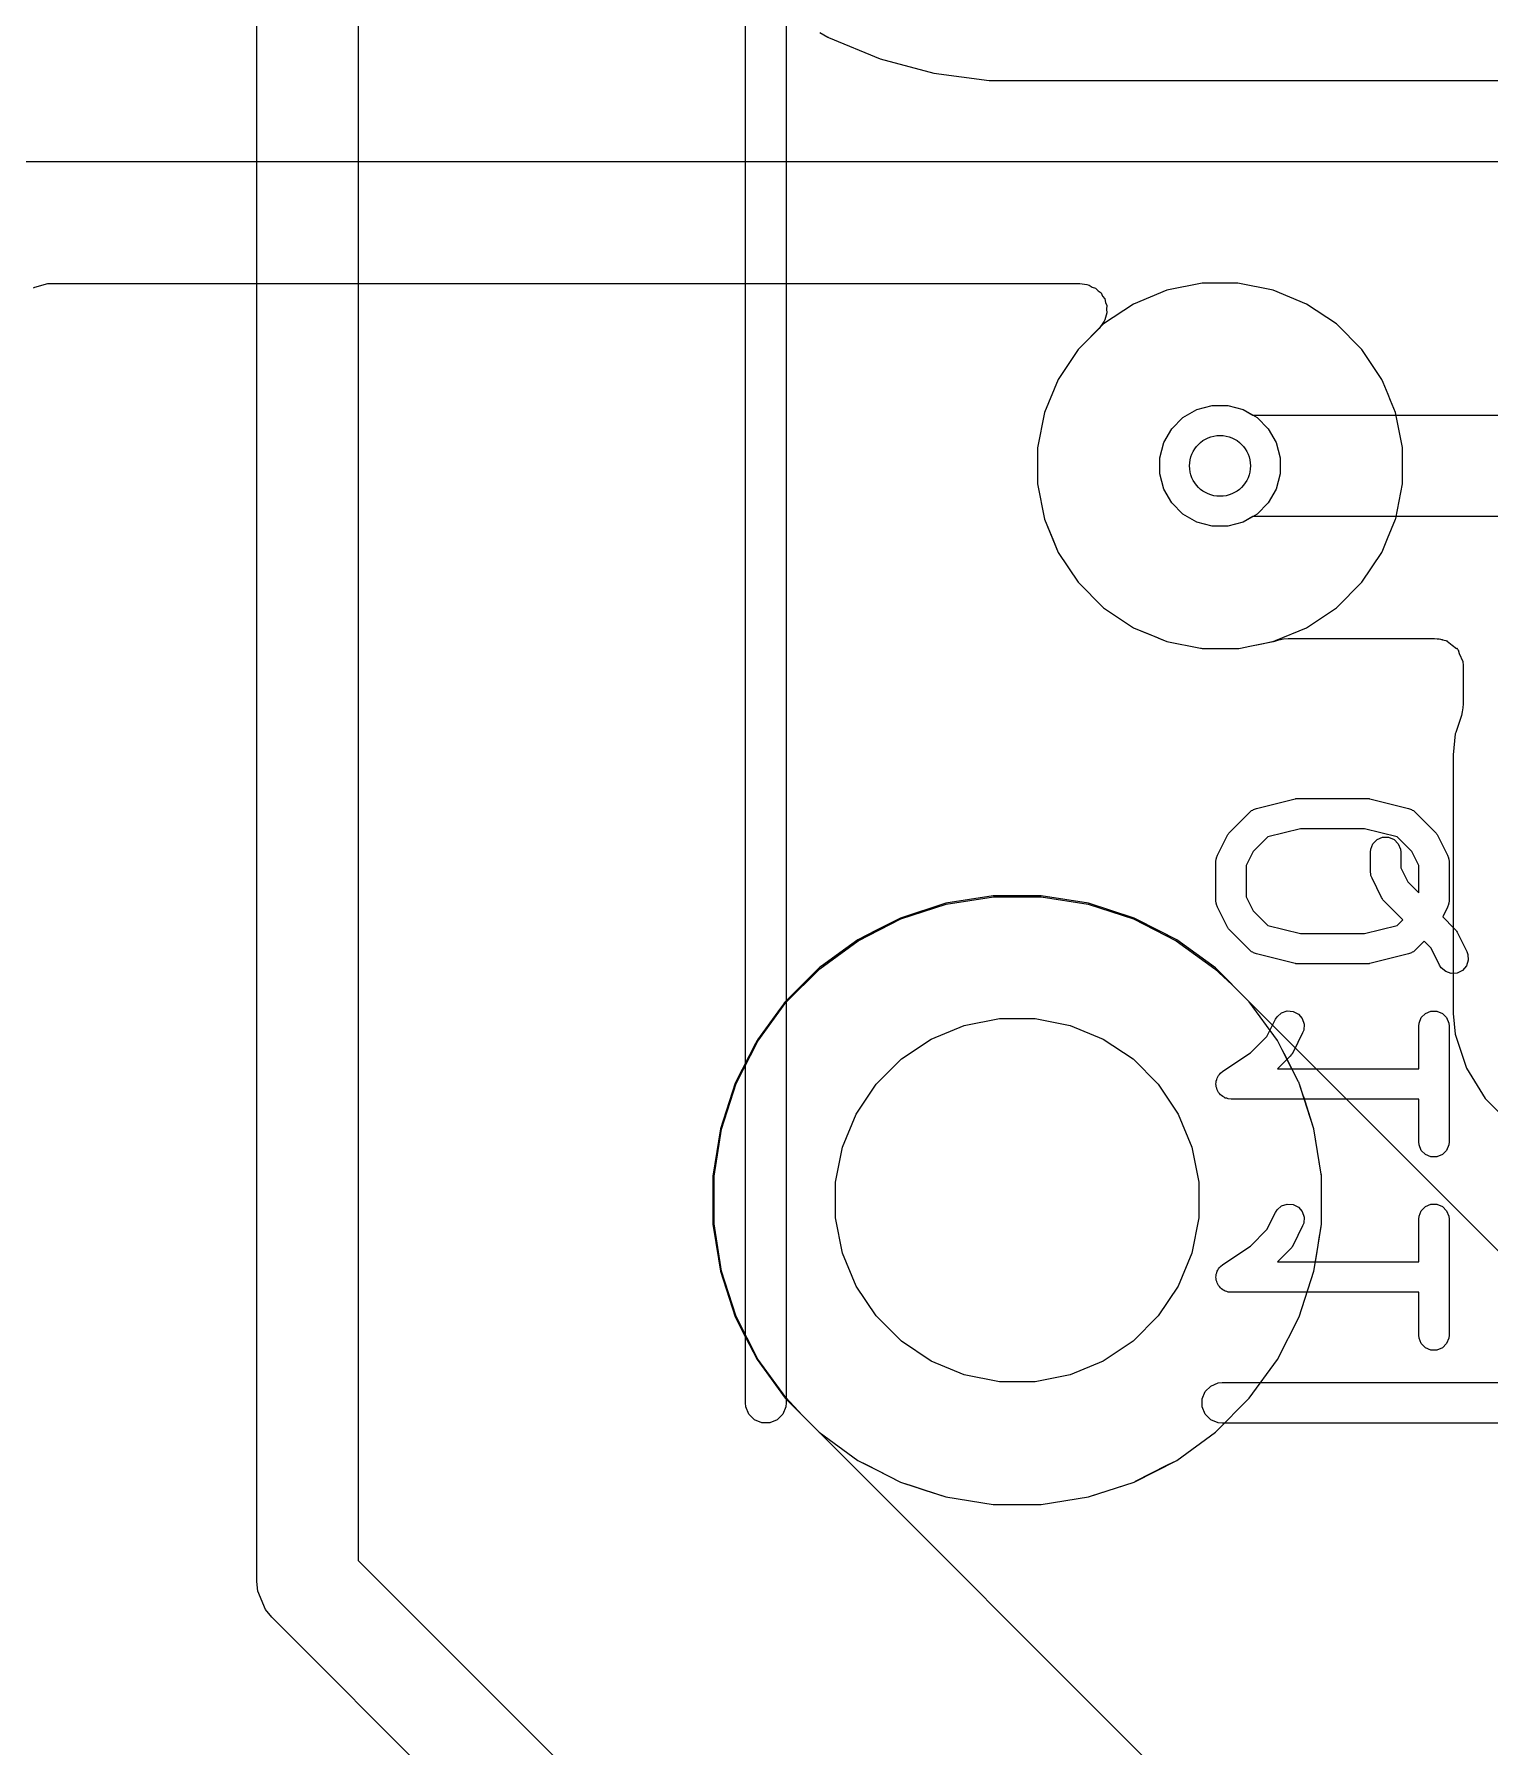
# Model space of a CAD drawing. Header units: inches. Extents: x 1.3 to 5.24, y -7.03 to -1.12.
# Drawn here: x 3.7265 to 4.0091, y -6.1148 to -5.7824 of the extents above; entities that cross this region are included whole.
import ezdxf

# ---------------------------------------------------------------- set-up
doc = ezdxf.new("R2010")
doc.units = ezdxf.units.IN
doc.header["$MEASUREMENT"] = 0
for name, color, linetype, true_color in [('B.Cu', 153, 'CONTINUOUS', 0x4d7fc4), ('B.Mask', 4, 'CONTINUOUS', 0x02ffee), ('B.Silkscreen', 31, 'CONTINUOUS', 0xe8b2a7), ('F.Cu', 13, 'CONTINUOUS', 0xc83434), ('F.Mask', 201, 'CONTINUOUS', 0xd864ff), ('F.Silkscreen', 41, 'CONTINUOUS', 0xf2eda1), ('In1.Cu', 91, 'CONTINUOUS', 0x7fc87f), ('In2.Cu', 33, 'CONTINUOUS', 0xce7d2c)]:
    doc.layers.add(name, color=color, linetype=linetype, true_color=true_color)

msp = doc.modelspace()

# ---------------------------------------------------------------- linework, layer by layer
at = {"layer": 'B.Cu', "linetype": 'CONTINUOUS'}
for p, q in [((4.08633, -5.80709), (3.70894, -5.80709)), ((3.72655, -5.83147), (3.72913, -5.83073)), ((3.72913, -5.83073), (3.92948, -5.83073)), ((3.92948, -5.83073), (3.93086, -5.83093)), ((3.72633, -5.8316), (3.72655, -5.83147)), ((3.93086, -5.83093), (3.93128, -5.83105)), ((3.93128, -5.83105), (3.93187, -5.83143)), ((3.93187, -5.83143), (3.93255, -5.83163)), ((3.93255, -5.83163), (3.93301, -5.83216)), ((3.93301, -5.83216), (3.9336, -5.83254)), ((3.9336, -5.83254), (3.93389, -5.83318)), ((3.93389, -5.83318), (3.93435, -5.83371)), ((3.93435, -5.83371), (3.93445, -5.8344)), ((3.93474, -5.83643), (3.93435, -5.83776)), ((3.93445, -5.8344), (3.93474, -5.83504)), ((3.93474, -5.83504), (3.93464, -5.83574)), ((3.93464, -5.83574), (3.93474, -5.83643)), ((3.93323, -5.83946), (3.92915, -5.84354)), ((3.93422, -5.83804), (3.93323, -5.83946)), ((3.93435, -5.83776), (3.93422, -5.83804)), ((3.93435, -5.83776), (3.93435, -5.83776)), ((3.93435, -5.83776), (3.93435, -5.83776)), ((3.92915, -5.84354), (3.92528, -5.84935)), ((3.92527, -5.84935), (3.9226, -5.8558)), ((3.92527, -5.84935), (3.92527, -5.84935)), ((3.92528, -5.84935), (3.92527, -5.84935)), ((3.9226, -5.8558), (3.92124, -5.86265)), ((3.9226, -5.8558), (3.9226, -5.8558)), ((3.9226, -5.8558), (3.9226, -5.8558)), ((3.94732, -5.85895), (3.9495, -5.85677)), ((3.9495, -5.85677), (3.95217, -5.85523)), ((3.95217, -5.85523), (3.95515, -5.85443)), ((3.95515, -5.85443), (3.95823, -5.85443)), ((3.95823, -5.85443), (3.96121, -5.85523)), ((3.96121, -5.85523), (3.96307, -5.8563)), ((3.96307, -5.8563), (4.01978, -5.8563)), ((3.94578, -5.86162), (3.94732, -5.85895)), ((3.92124, -5.86265), (3.92124, -5.86963)), ((3.94498, -5.8646), (3.94578, -5.86162)), ((3.94498, -5.86768), (3.94498, -5.8646)), ((3.92124, -5.86963), (3.9226, -5.87648)), ((3.94578, -5.87066), (3.94498, -5.86768)), ((3.94732, -5.87333), (3.94578, -5.87066)), ((3.9495, -5.87551), (3.94732, -5.87333)), ((3.9226, -5.87648), (3.9226, -5.87648)), ((3.9226, -5.87648), (3.9226, -5.87648)), ((3.9226, -5.87648), (3.92527, -5.88293)), ((3.95217, -5.87705), (3.9495, -5.87551)), ((3.95515, -5.87785), (3.95217, -5.87705)), ((3.96121, -5.87705), (3.95823, -5.87785)), ((3.96307, -5.87598), (3.96121, -5.87705)), ((4.01978, -5.87598), (3.96307, -5.87598)), ((3.95823, -5.87785), (3.95515, -5.87785)), ((3.92527, -5.88293), (3.92527, -5.88293)), ((3.92527, -5.88293), (3.92528, -5.88294)), ((3.92528, -5.88294), (3.92915, -5.88874)), ((3.92915, -5.88874), (3.92915, -5.88874)), ((3.92915, -5.88874), (3.92916, -5.88874)), ((3.92916, -5.88874), (3.93409, -5.89368)), ((3.93409, -5.89368), (3.93409, -5.89368)), ((3.93409, -5.89368), (3.93409, -5.89368)), ((3.93409, -5.89368), (3.9399, -5.89756)), ((3.9399, -5.89756), (3.9399, -5.89756)), ((3.9399, -5.89756), (3.94328, -5.89896)), ((3.94328, -5.89896), (3.94635, -5.90023)), ((3.94635, -5.90023), (3.94635, -5.90023)), ((3.94635, -5.90023), (3.94635, -5.90023)), ((3.94635, -5.90023), (3.9529, -5.90153)), ((3.96483, -5.90067), (3.9669, -5.90026)), ((3.9669, -5.90026), (3.96707, -5.90023)), ((3.96707, -5.90023), (3.9672, -5.9002)), ((3.9672, -5.9002), (3.96731, -5.90018)), ((3.96731, -5.90018), (3.96811, -5.8999)), ((3.96811, -5.8999), (3.969, -5.89972)), ((3.969, -5.89972), (3.96995, -5.89963)), ((3.96995, -5.89963), (3.99833, -5.89963)), ((3.99833, -5.89963), (3.99885, -5.8997)), ((3.99885, -5.8997), (3.99885, -5.89969)), ((3.99885, -5.89969), (3.99905, -5.8997)), ((3.99905, -5.8997), (3.99916, -5.89973)), ((3.99916, -5.89973), (3.99922, -5.89972)), ((3.99922, -5.89972), (3.99949, -5.89979)), ((3.99949, -5.89979), (3.99971, -5.89982)), ((3.99971, -5.89982), (3.99988, -5.89987)), ((3.99988, -5.89987), (3.99987, -5.8999)), ((3.99987, -5.8999), (3.99989, -5.8999)), ((3.99989, -5.8999), (4.00051, -5.90005)), ((4.00051, -5.90005), (4.00051, -5.90005)), ((4.00051, -5.90005), (4.00053, -5.90005)), ((4.00053, -5.90005), (4.00057, -5.90006)), ((4.00057, -5.90006), (4.00065, -5.90009)), ((4.00065, -5.90009), (4.00068, -5.90011)), ((4.00068, -5.90011), (4.00069, -5.90011)), ((4.00069, -5.90011), (4.00079, -5.90015)), ((4.00079, -5.90015), (4.0008, -5.90017)), ((4.0008, -5.90017), (4.00084, -5.90018)), ((4.00084, -5.90018), (4.00083, -5.90019)), ((4.00083, -5.90019), (4.00179, -5.90096)), ((3.9529, -5.90153), (3.95301, -5.90156)), ((3.95301, -5.90156), (3.9532, -5.90159)), ((3.9532, -5.90159), (3.96018, -5.90159)), ((3.96018, -5.90159), (3.96035, -5.90159)), ((3.96035, -5.90159), (3.96066, -5.9015)), ((3.96066, -5.9015), (3.96247, -5.90114)), ((3.96247, -5.90114), (3.96483, -5.90067)), ((3.96247, -5.90114), (3.96247, -5.90114)), ((4.00179, -5.90096), (4.00264, -5.9016)), ((4.00264, -5.9016), (4.00268, -5.90156)), ((4.00268, -5.90156), (4.00272, -5.9016)), ((4.00272, -5.9016), (4.00275, -5.90168)), ((4.00275, -5.90168), (4.00283, -5.90174)), ((4.00283, -5.90174), (4.0029, -5.90183)), ((4.0029, -5.90183), (4.00289, -5.90184)), ((4.00289, -5.90184), (4.00293, -5.90188)), ((4.00293, -5.90188), (4.00316, -5.90258)), ((4.00316, -5.90258), (4.00386, -5.9041)), ((4.00386, -5.9041), (4.00387, -5.90416)), ((4.00387, -5.90416), (4.00392, -5.90486)), ((4.00392, -5.90486), (4.00392, -5.91233)), ((4.00373, -5.91387), (4.00355, -5.91462)), ((4.00385, -5.9131), (4.00373, -5.91387)), ((4.00392, -5.91233), (4.00385, -5.9131)), ((4.00355, -5.91462), (4.00246, -5.91791)), ((4.00237, -5.91813), (4.00195, -5.92224)), ((4.00246, -5.91791), (4.00237, -5.91813)), ((4.00195, -5.92224), (4.00195, -5.92224)), ((4.00195, -5.92224), (4.00195, -5.97244)), ((3.91267, -5.94959), (3.90349, -5.95104)), ((3.92197, -5.94959), (3.91267, -5.94959)), ((3.91267, -5.94959), (3.91267, -5.94959)), ((3.91267, -5.94959), (3.91267, -5.94959)), ((3.93116, -5.95104), (3.92197, -5.94959)), ((3.92197, -5.94959), (3.92197, -5.94959)), ((3.92197, -5.94959), (3.92197, -5.94959)), ((3.90349, -5.95104), (3.89465, -5.95391)), ((3.90349, -5.95104), (3.90349, -5.95104)), ((3.90349, -5.95104), (3.90349, -5.95104)), ((3.94, -5.95391), (3.93116, -5.95104)), ((3.93116, -5.95104), (3.93116, -5.95104)), ((3.88988, -5.95634), (3.88636, -5.95814)), ((3.89465, -5.95391), (3.88988, -5.95634)), ((3.94503, -5.95648), (3.94, -5.95391)), ((3.94828, -5.95814), (3.94503, -5.95648)), ((3.88636, -5.95814), (3.88207, -5.96125)), ((3.95581, -5.9636), (3.94828, -5.95814)), ((3.87901, -5.96342), (3.87209, -5.97035)), ((3.87931, -5.96326), (3.87901, -5.96342)), ((3.88207, -5.96125), (3.87931, -5.96326)), ((3.88207, -5.96125), (3.88207, -5.96125)), ((3.96238, -5.97018), (3.95581, -5.9636)), ((3.87209, -5.97035), (3.87192, -5.97064)), ((3.96785, -5.9777), (3.96238, -5.97018)), ((3.87138, -5.97139), (3.86689, -5.97758)), ((3.87192, -5.97064), (3.87138, -5.97139)), ((3.87138, -5.97139), (3.87138, -5.97139)), ((3.90704, -5.97475), (3.91385, -5.9734)), ((3.91385, -5.9734), (3.9208, -5.9734)), ((3.9208, -5.9734), (3.92761, -5.97475)), ((4.00195, -5.97244), (4.00195, -5.97244)), ((4.00195, -5.97244), (4.00236, -5.97649)), ((3.90062, -5.97741), (3.90704, -5.97475)), ((3.92761, -5.97475), (3.93403, -5.97741)), ((4.00236, -5.97649), (4.00236, -5.97649)), ((4.00236, -5.97649), (4.00378, -5.98076)), ((3.86652, -5.97824), (3.86258, -5.98598)), ((3.8668, -5.9777), (3.86652, -5.97824)), ((3.86689, -5.97758), (3.8668, -5.9777)), ((3.8668, -5.9777), (3.8668, -5.9777)), ((3.8668, -5.9777), (3.8668, -5.9777)), ((3.89484, -5.98127), (3.90062, -5.97741)), ((3.93403, -5.97741), (3.9398, -5.98127)), ((3.96877, -5.9795), (3.96785, -5.9777)), ((3.96951, -5.98095), (3.96877, -5.9795)), ((3.88993, -5.98618), (3.89484, -5.98127)), ((3.9398, -5.98127), (3.94471, -5.98618)), ((3.97194, -5.98573), (3.96951, -5.98095)), ((4.00378, -5.98076), (4.00378, -5.98076)), ((4.00378, -5.98076), (4.00453, -5.98304)), ((4.00453, -5.98304), (4.00453, -5.98304)), ((4.00453, -5.98304), (4.00453, -5.98304)), ((4.00453, -5.98304), (4.00816, -5.98892)), ((3.86258, -5.98598), (3.8597, -5.99483)), ((3.88607, -5.99196), (3.88993, -5.98618)), ((3.94471, -5.98618), (3.94857, -5.99196)), ((3.97198, -5.98579), (3.97194, -5.98573)), ((3.97205, -5.98594), (3.97198, -5.98579)), ((3.97209, -5.98602), (3.97205, -5.98594)), ((3.97213, -5.98617), (3.97209, -5.98602)), ((3.97241, -5.98703), (3.97213, -5.98617)), ((3.97494, -5.99483), (3.97241, -5.98703)), ((3.97241, -5.98703), (3.97241, -5.98703)), ((3.97241, -5.98703), (3.97241, -5.98703)), ((4.00816, -5.98892), (4.01305, -5.99381)), ((3.88342, -5.99838), (3.88607, -5.99196)), ((3.94857, -5.99196), (3.95123, -5.99838)), ((3.8597, -5.99483), (3.85825, -6.00401)), ((3.8597, -5.99483), (3.8597, -5.99483)), ((3.8597, -5.99483), (3.8597, -5.99483)), ((3.9764, -6.00401), (3.97494, -5.99483)), ((3.88206, -6.00519), (3.88342, -5.99838)), ((3.95123, -5.99838), (3.95259, -6.00519)), ((3.85825, -6.00401), (3.85825, -6.01331)), ((3.88206, -6.01213), (3.88206, -6.00519)), ((3.95259, -6.00519), (3.95259, -6.01213)), ((3.9764, -6.01331), (3.9764, -6.00401)), ((3.85825, -6.01331), (3.85932, -6.02006)), ((3.88342, -6.01895), (3.88206, -6.01213)), ((3.95259, -6.01213), (3.95123, -6.01895)), ((3.97535, -6.0199), (3.9764, -6.01331)), ((3.85932, -6.02006), (3.8597, -6.02249)), ((3.88607, -6.02536), (3.88342, -6.01895)), ((3.95123, -6.01895), (3.94857, -6.02536)), ((3.97494, -6.02249), (3.97535, -6.0199)), ((3.8597, -6.02249), (3.86258, -6.03134)), ((3.97207, -6.03134), (3.97494, -6.02249)), ((3.88993, -6.03114), (3.88607, -6.02536)), ((3.94857, -6.02536), (3.94471, -6.03114)), ((3.86258, -6.03134), (3.86451, -6.03513)), ((3.89484, -6.03605), (3.88993, -6.03114)), ((3.94471, -6.03114), (3.9398, -6.03605)), ((3.96785, -6.03962), (3.97207, -6.03134)), ((3.86451, -6.03513), (3.8668, -6.03962)), ((3.90062, -6.03991), (3.89484, -6.03605)), ((3.9398, -6.03605), (3.93403, -6.03991)), ((3.8668, -6.03962), (3.87226, -6.04715)), ((3.90704, -6.04257), (3.90062, -6.03991)), ((3.93403, -6.03991), (3.92761, -6.04257)), ((3.96238, -6.04715), (3.96785, -6.03962)), ((3.91385, -6.04392), (3.90704, -6.04257)), ((3.92761, -6.04257), (3.9208, -6.04392)), ((3.9208, -6.04392), (3.91385, -6.04392)), ((3.87226, -6.04715), (3.87884, -6.05372)), ((3.95581, -6.05372), (3.96238, -6.04715)), ((3.87884, -6.05372), (3.88636, -6.05919)), ((3.94828, -6.05919), (3.95581, -6.05372)), ((3.88636, -6.05919), (3.8899, -6.06099)), ((3.94, -6.06341), (3.94828, -6.05919)), ((3.8899, -6.06099), (3.89465, -6.06341)), ((3.89465, -6.06341), (3.89468, -6.06343)), ((3.89468, -6.06343), (3.89483, -6.06347)), ((3.89483, -6.06347), (3.89562, -6.06372)), ((3.93157, -6.06615), (3.94, -6.06341)), ((3.89562, -6.06372), (3.89684, -6.06412)), ((3.89684, -6.06412), (3.89684, -6.06412)), ((3.89684, -6.06412), (3.89906, -6.06484)), ((3.89906, -6.06484), (3.90349, -6.06628)), ((3.90349, -6.06628), (3.91267, -6.06774)), ((3.92197, -6.06774), (3.93116, -6.06628)), ((3.93116, -6.06628), (3.93157, -6.06615)), ((3.91267, -6.06774), (3.91267, -6.06774)), ((3.91267, -6.06774), (3.92197, -6.06774)), ((3.92197, -6.06774), (3.92197, -6.06774))]:
    msp.add_line(p, q, dxfattribs=at)
at = {"layer": 'B.Cu'}
msp.add_circle((3.95669, -5.86614), 0.00591, dxfattribs=at)
at = {"layer": 'B.Mask', "linetype": 'CONTINUOUS'}
for p, q in [((3.90704, -5.97475), (3.91385, -5.9734)), ((3.91385, -5.9734), (3.9208, -5.9734)), ((3.9208, -5.9734), (3.92761, -5.97475)), ((3.90062, -5.97741), (3.90704, -5.97475)), ((3.92761, -5.97475), (3.93403, -5.97741)), ((3.89484, -5.98127), (3.90062, -5.97741)), ((3.93403, -5.97741), (3.9398, -5.98127)), ((3.88993, -5.98618), (3.89484, -5.98127)), ((3.9398, -5.98127), (3.94471, -5.98618)), ((3.88607, -5.99196), (3.88993, -5.98618)), ((3.94471, -5.98618), (3.94857, -5.99196)), ((3.88342, -5.99838), (3.88607, -5.99196)), ((3.94857, -5.99196), (3.95123, -5.99838)), ((3.88206, -6.00519), (3.88342, -5.99838)), ((3.95123, -5.99838), (3.95259, -6.00519)), ((3.88206, -6.01213), (3.88206, -6.00519)), ((3.95259, -6.00519), (3.95259, -6.01213)), ((3.88342, -6.01895), (3.88206, -6.01213)), ((3.95259, -6.01213), (3.95123, -6.01895)), ((3.88607, -6.02536), (3.88342, -6.01895)), ((3.95123, -6.01895), (3.94857, -6.02536)), ((3.88993, -6.03114), (3.88607, -6.02536)), ((3.94857, -6.02536), (3.94471, -6.03114)), ((3.89484, -6.03605), (3.88993, -6.03114)), ((3.94471, -6.03114), (3.9398, -6.03605)), ((3.90062, -6.03991), (3.89484, -6.03605)), ((3.9398, -6.03605), (3.93403, -6.03991)), ((3.90704, -6.04257), (3.90062, -6.03991)), ((3.93403, -6.03991), (3.92761, -6.04257)), ((3.91385, -6.04392), (3.90704, -6.04257)), ((3.92761, -6.04257), (3.9208, -6.04392)), ((3.9208, -6.04392), (3.91385, -6.04392))]:
    msp.add_line(p, q, dxfattribs=at)
at = {"layer": 'B.Silkscreen', "linetype": 'CONTINUOUS'}
for p, q in [((3.95864, -5.93717), (3.96239, -5.93342)), ((3.96239, -5.93342), (3.96283, -5.93305)), ((3.96283, -5.93305), (3.96304, -5.93297)), ((3.96304, -5.93297), (3.96321, -5.93284)), ((3.96321, -5.93284), (3.96376, -5.93264)), ((3.96376, -5.93264), (3.97126, -5.93077)), ((3.97126, -5.93077), (3.97136, -5.93075)), ((3.97136, -5.93075), (3.9714, -5.93074)), ((3.9714, -5.93074), (3.97162, -5.93072)), ((3.97162, -5.93072), (3.97183, -5.93068)), ((3.97183, -5.93068), (3.97187, -5.93069)), ((3.97187, -5.93069), (3.97197, -5.93068)), ((3.97197, -5.93068), (3.9851, -5.93068)), ((3.9851, -5.93068), (3.9852, -5.93069)), ((3.9852, -5.93069), (3.98524, -5.93068)), ((3.98524, -5.93068), (3.98546, -5.93072)), ((3.98546, -5.93072), (3.98567, -5.93074)), ((3.98567, -5.93074), (3.98571, -5.93075)), ((3.98571, -5.93075), (3.98581, -5.93077)), ((3.98581, -5.93077), (3.99331, -5.93264)), ((3.99331, -5.93264), (3.99386, -5.93284)), ((3.99386, -5.93284), (3.99403, -5.93297)), ((3.99403, -5.93297), (3.99424, -5.93305)), ((3.99424, -5.93305), (3.99468, -5.93342)), ((3.99468, -5.93342), (3.99843, -5.93717)), ((3.95845, -5.9374), (3.95864, -5.93717)), ((3.97234, -5.93659), (3.96598, -5.93817)), ((3.98473, -5.93659), (3.97234, -5.93659)), ((3.99109, -5.93817), (3.98473, -5.93659)), ((3.99843, -5.93717), (3.99862, -5.9374)), ((3.95621, -5.94169), (3.95808, -5.93794)), ((3.95808, -5.93794), (3.95824, -5.93769)), ((3.95824, -5.93769), (3.95827, -5.93762)), ((3.95827, -5.93762), (3.95834, -5.93754)), ((3.95834, -5.93754), (3.95839, -5.93745)), ((3.95839, -5.93745), (3.95845, -5.9374)), ((3.96598, -5.93817), (3.96315, -5.94101)), ((3.98595, -5.94056), (3.98639, -5.93949)), ((3.98639, -5.93949), (3.98721, -5.93868)), ((3.98721, -5.93868), (3.98827, -5.93824)), ((3.98827, -5.93824), (3.98942, -5.93824)), ((3.98942, -5.93824), (3.99049, -5.93868)), ((3.99049, -5.93868), (3.9913, -5.93949)), ((3.99392, -5.94101), (3.99109, -5.93817)), ((3.9913, -5.93949), (3.99174, -5.94056)), ((3.99862, -5.9374), (3.99868, -5.93745)), ((3.99868, -5.93745), (3.99873, -5.93754)), ((3.99873, -5.93754), (3.9988, -5.93762)), ((3.9988, -5.93762), (3.99883, -5.93769)), ((3.99883, -5.93769), (3.99899, -5.93794)), ((3.99899, -5.93794), (4.00086, -5.94169)), ((3.9559, -5.94301), (3.95596, -5.94243)), ((3.9559, -5.95051), (3.9559, -5.94301)), ((3.95596, -5.94243), (3.956, -5.94233)), ((3.956, -5.94223), (3.95621, -5.94169)), ((3.956, -5.94233), (3.956, -5.94223)), ((3.96315, -5.94101), (3.9618, -5.9437)), ((3.9618, -5.9437), (3.9618, -5.94981)), ((3.98589, -5.94113), (3.98595, -5.94056)), ((3.98589, -5.94488), (3.98589, -5.94113)), ((3.99174, -5.94056), (3.9918, -5.94113)), ((3.9918, -5.94113), (3.9918, -5.94418)), ((3.99527, -5.9437), (3.99392, -5.94101)), ((3.99527, -5.949), (3.99527, -5.9437)), ((4.00086, -5.94169), (4.00107, -5.94223)), ((4.00107, -5.94223), (4.00108, -5.94233)), ((4.00108, -5.94233), (4.00112, -5.94243)), ((4.00112, -5.94243), (4.00117, -5.94301)), ((4.00117, -5.94301), (4.00117, -5.95051)), ((3.98595, -5.94546), (3.98589, -5.94488)), ((3.98599, -5.94556), (3.98595, -5.94546)), ((3.986, -5.94566), (3.98599, -5.94556)), ((3.98621, -5.9462), (3.986, -5.94566)), ((3.98808, -5.94995), (3.98621, -5.9462)), ((3.9918, -5.94418), (3.99315, -5.94688)), ((3.99315, -5.94688), (3.99527, -5.949)), ((3.95596, -5.95108), (3.9559, -5.95051)), ((3.9618, -5.94981), (3.96315, -5.95251)), ((3.98824, -5.9502), (3.98808, -5.94995)), ((3.98827, -5.95027), (3.98824, -5.9502)), ((3.98833, -5.95035), (3.98827, -5.95027)), ((3.98839, -5.95044), (3.98833, -5.95035)), ((3.98845, -5.95049), (3.98839, -5.95044)), ((3.98863, -5.95072), (3.98845, -5.95049)), ((4.00117, -5.95051), (4.00112, -5.95108)), ((3.956, -5.95118), (3.95596, -5.95108)), ((3.956, -5.95129), (3.956, -5.95118)), ((3.95621, -5.95183), (3.956, -5.95129)), ((3.95808, -5.95558), (3.95621, -5.95183)), ((3.96315, -5.95251), (3.96598, -5.95534)), ((3.99217, -5.95426), (3.98863, -5.95072)), ((4.00086, -5.95183), (3.99994, -5.95367)), ((3.99994, -5.95367), (4.00218, -5.95592)), ((4.00107, -5.95129), (4.00086, -5.95183)), ((4.00108, -5.95118), (4.00107, -5.95129)), ((4.00112, -5.95108), (4.00108, -5.95118)), ((3.95824, -5.95582), (3.95808, -5.95558)), ((3.95827, -5.9559), (3.95824, -5.95582)), ((3.95834, -5.95598), (3.95827, -5.9559)), ((3.95839, -5.95607), (3.95834, -5.95598)), ((3.95845, -5.95612), (3.95839, -5.95607)), ((3.95864, -5.95634), (3.95845, -5.95612)), ((3.96239, -5.96009), (3.95864, -5.95634)), ((3.96598, -5.95534), (3.97234, -5.95693)), ((3.97234, -5.95693), (3.98473, -5.95693)), ((3.98473, -5.95693), (3.99109, -5.95534)), ((3.99109, -5.95534), (3.99217, -5.95426)), ((4.00218, -5.95592), (4.00237, -5.95614)), ((4.00237, -5.95614), (4.00243, -5.95619)), ((4.00243, -5.95619), (4.00248, -5.95628)), ((4.00248, -5.95628), (4.00255, -5.95636)), ((4.00255, -5.95636), (4.00258, -5.95644)), ((4.00258, -5.95644), (4.00274, -5.95668)), ((4.00274, -5.95668), (4.00461, -5.96043)), ((3.96283, -5.96046), (3.96239, -5.96009)), ((3.96304, -5.96054), (3.96283, -5.96046)), ((3.99424, -5.96046), (3.99403, -5.96054)), ((3.99468, -5.96009), (3.99424, -5.96046)), ((3.99635, -5.95843), (3.99468, -5.96009)), ((3.99767, -5.95975), (3.99635, -5.95843)), ((3.99933, -5.96308), (3.99767, -5.95975)), ((4.00461, -5.96043), (4.00482, -5.96097)), ((3.96321, -5.96068), (3.96304, -5.96054)), ((3.96376, -5.96087), (3.96321, -5.96068)), ((3.97126, -5.96274), (3.96376, -5.96087)), ((3.97136, -5.96276), (3.97126, -5.96274)), ((3.9714, -5.96278), (3.97136, -5.96276)), ((3.97162, -5.9628), (3.9714, -5.96278)), ((3.97183, -5.96283), (3.97162, -5.9628)), ((3.97187, -5.96282), (3.97183, -5.96283)), ((3.97197, -5.96283), (3.97187, -5.96282)), ((3.9851, -5.96283), (3.97197, -5.96283)), ((3.9852, -5.96282), (3.9851, -5.96283)), ((3.98524, -5.96283), (3.9852, -5.96282)), ((3.98546, -5.9628), (3.98524, -5.96283)), ((3.98567, -5.96278), (3.98546, -5.9628)), ((3.98571, -5.96276), (3.98567, -5.96278)), ((3.98581, -5.96274), (3.98571, -5.96276)), ((3.99331, -5.96087), (3.98581, -5.96274)), ((3.99386, -5.96068), (3.99331, -5.96087)), ((3.99403, -5.96054), (3.99386, -5.96068)), ((3.99964, -5.96357), (3.99933, -5.96308)), ((4.00051, -5.96432), (3.99964, -5.96357)), ((4.00454, -5.96322), (4.00378, -5.96409)), ((4.0049, -5.96212), (4.00454, -5.96322)), ((4.00482, -5.96097), (4.0049, -5.96212)), ((4.0016, -5.96468), (4.00051, -5.96432)), ((4.00275, -5.9646), (4.0016, -5.96468)), ((4.00378, -5.96409), (4.00275, -5.9646)), ((3.9658, -5.97688), (3.96746, -5.97356)), ((3.96746, -5.97356), (3.96777, -5.97307)), ((3.96777, -5.97307), (3.96864, -5.97231)), ((3.96864, -5.97231), (3.96973, -5.97195)), ((3.96973, -5.97195), (3.97088, -5.97203)), ((3.97088, -5.97203), (3.97191, -5.97255)), ((3.97191, -5.97255), (3.97266, -5.97342)), ((3.97266, -5.97342), (3.97303, -5.97451)), ((3.99533, -5.9743), (3.99577, -5.97324)), ((3.99577, -5.97324), (3.99658, -5.97242)), ((3.99658, -5.97242), (3.99765, -5.97198)), ((3.99765, -5.97198), (3.9988, -5.97198)), ((3.9988, -5.97198), (3.99986, -5.97242)), ((3.99986, -5.97242), (4.00068, -5.97324)), ((4.00068, -5.97324), (4.00112, -5.9743)), ((3.96259, -5.98008), (3.9658, -5.97688)), ((3.97274, -5.9762), (3.97087, -5.97995)), ((3.97295, -5.97566), (3.97274, -5.9762)), ((3.97303, -5.97451), (3.97295, -5.97566)), ((3.99527, -5.97488), (3.99533, -5.9743)), ((3.99527, -5.98317), (3.99527, -5.97488)), ((4.00112, -5.9743), (4.00117, -5.97488)), ((4.00117, -5.97488), (4.00117, -5.99738)), ((3.95721, -5.98367), (3.96259, -5.98008)), ((3.97061, -5.98035), (3.97056, -5.98044)), ((3.97068, -5.98027), (3.97061, -5.98035)), ((3.97071, -5.9802), (3.97068, -5.98027)), ((3.97087, -5.97995), (3.97071, -5.9802)), ((3.95677, -5.98404), (3.95721, -5.98367)), ((3.95721, -5.98367), (3.95721, -5.98367)), ((3.95721, -5.98367), (3.95721, -5.98367)), ((3.95721, -5.98367), (3.95721, -5.98367)), ((3.97031, -5.98072), (3.96785, -5.98317)), ((3.96785, -5.98317), (3.99527, -5.98317)), ((3.9705, -5.98049), (3.97031, -5.98072)), ((3.97056, -5.98044), (3.9705, -5.98049)), ((3.9559, -5.98612), (3.95596, -5.98584)), ((3.95596, -5.98641), (3.9559, -5.98612)), ((3.95596, -5.98555), (3.95607, -5.98528)), ((3.95596, -5.98584), (3.95596, -5.98555)), ((3.95596, -5.9867), (3.95596, -5.98641)), ((3.95607, -5.98697), (3.95596, -5.9867)), ((3.95607, -5.98528), (3.95612, -5.98499)), ((3.95612, -5.98725), (3.95607, -5.98697)), ((3.95612, -5.98499), (3.95629, -5.98475)), ((3.95629, -5.98475), (3.9564, -5.98449)), ((3.9564, -5.98449), (3.9566, -5.98428)), ((3.9566, -5.98428), (3.95677, -5.98404)), ((3.95628, -5.9875), (3.95612, -5.98725)), ((3.9564, -5.98777), (3.95628, -5.9875)), ((3.9566, -5.98797), (3.9564, -5.98777)), ((3.95676, -5.98821), (3.9566, -5.98797)), ((3.957, -5.98838), (3.95676, -5.98821)), ((3.95721, -5.98858), (3.957, -5.98838)), ((3.95748, -5.98869), (3.95721, -5.98858)), ((3.95772, -5.98885), (3.95748, -5.98869)), ((3.958, -5.98891), (3.95772, -5.98885)), ((3.95828, -5.98902), (3.958, -5.98891)), ((3.95884, -5.98908), (3.95828, -5.98902)), ((3.95885, -5.98908), (3.95884, -5.98908)), ((3.99527, -5.98908), (3.95885, -5.98908)), ((3.95885, -5.98908), (3.95885, -5.98908)), ((3.95885, -5.98908), (3.95885, -5.98908)), ((3.99527, -5.99738), (3.99527, -5.98908)), ((3.99533, -5.99795), (3.99527, -5.99738)), ((3.99577, -5.99902), (3.99533, -5.99795)), ((3.99658, -5.99983), (3.99577, -5.99902)), ((3.99765, -6.00027), (3.99658, -5.99983)), ((3.9988, -6.00027), (3.99765, -6.00027)), ((3.99986, -5.99983), (3.9988, -6.00027)), ((4.00068, -5.99902), (3.99986, -5.99983)), ((4.00112, -5.99795), (4.00068, -5.99902)), ((4.00117, -5.99738), (4.00112, -5.99795)), ((3.96777, -6.01056), (3.96864, -6.00981)), ((3.96864, -6.00981), (3.96973, -6.00944)), ((3.96973, -6.00944), (3.97088, -6.00953)), ((3.97088, -6.00953), (3.97191, -6.01004)), ((3.97191, -6.01004), (3.97266, -6.01091)), ((3.99577, -6.01073), (3.99658, -6.00992)), ((3.99658, -6.00992), (3.99765, -6.00948)), ((3.99765, -6.00948), (3.9988, -6.00948)), ((3.9988, -6.00948), (3.99986, -6.00992)), ((3.99986, -6.00992), (4.00068, -6.01073)), ((3.9658, -6.01437), (3.96746, -6.01105)), ((3.96746, -6.01105), (3.96777, -6.01056)), ((3.97266, -6.01091), (3.97303, -6.012)), ((3.97295, -6.01315), (3.97274, -6.01369)), ((3.97303, -6.012), (3.97295, -6.01315)), ((3.99527, -6.01237), (3.99533, -6.0118)), ((3.99527, -6.02067), (3.99527, -6.01237)), ((3.99533, -6.0118), (3.99577, -6.01073)), ((4.00068, -6.01073), (4.00112, -6.0118)), ((4.00112, -6.0118), (4.00117, -6.01237)), ((4.00117, -6.01237), (4.00117, -6.03487)), ((3.96259, -6.01758), (3.9658, -6.01437)), ((3.97274, -6.01369), (3.97087, -6.01744)), ((3.95721, -6.02117), (3.96259, -6.01758)), ((3.97031, -6.01821), (3.96785, -6.02067)), ((3.9705, -6.01798), (3.97031, -6.01821)), ((3.97056, -6.01793), (3.9705, -6.01798)), ((3.97061, -6.01784), (3.97056, -6.01793)), ((3.97068, -6.01776), (3.97061, -6.01784)), ((3.97071, -6.01769), (3.97068, -6.01776)), ((3.97087, -6.01744), (3.97071, -6.01769)), ((3.9559, -6.02362), (3.95596, -6.02334)), ((3.95596, -6.02391), (3.9559, -6.02362)), ((3.95596, -6.02305), (3.95607, -6.02278)), ((3.95596, -6.02334), (3.95596, -6.02305)), ((3.95607, -6.02278), (3.95612, -6.02249)), ((3.95612, -6.02249), (3.95629, -6.02225)), ((3.95629, -6.02225), (3.9564, -6.02198)), ((3.9564, -6.02198), (3.9566, -6.02177)), ((3.9566, -6.02177), (3.95677, -6.02153)), ((3.95677, -6.02153), (3.95721, -6.02117)), ((3.95721, -6.02117), (3.95721, -6.02117)), ((3.95721, -6.02117), (3.95721, -6.02117)), ((3.95721, -6.02117), (3.95721, -6.02117)), ((3.96785, -6.02067), (3.99527, -6.02067)), ((3.95596, -6.0242), (3.95596, -6.02391)), ((3.95607, -6.02447), (3.95596, -6.0242)), ((3.95612, -6.02475), (3.95607, -6.02447)), ((3.95628, -6.02499), (3.95612, -6.02475)), ((3.9564, -6.02526), (3.95628, -6.02499)), ((3.9566, -6.02547), (3.9564, -6.02526)), ((3.95676, -6.02571), (3.9566, -6.02547)), ((3.957, -6.02587), (3.95676, -6.02571)), ((3.95721, -6.02608), (3.957, -6.02587)), ((3.95748, -6.02619), (3.95721, -6.02608)), ((3.95772, -6.02635), (3.95748, -6.02619)), ((3.958, -6.02641), (3.95772, -6.02635)), ((3.95828, -6.02652), (3.958, -6.02641)), ((3.95884, -6.02657), (3.95828, -6.02652)), ((3.95885, -6.02657), (3.95884, -6.02657)), ((3.99527, -6.02657), (3.95885, -6.02657)), ((3.95885, -6.02657), (3.95885, -6.02657)), ((3.95885, -6.02657), (3.95885, -6.02657)), ((3.99527, -6.03487), (3.99527, -6.02657)), ((3.99533, -6.03545), (3.99527, -6.03487)), ((3.99577, -6.03651), (3.99533, -6.03545)), ((3.99658, -6.03733), (3.99577, -6.03651)), ((4.00068, -6.03651), (3.99986, -6.03733)), ((4.00112, -6.03545), (4.00068, -6.03651)), ((4.00117, -6.03487), (4.00112, -6.03545)), ((3.99765, -6.03777), (3.99658, -6.03733)), ((3.9988, -6.03777), (3.99765, -6.03777)), ((3.99986, -6.03733), (3.9988, -6.03777))]:
    msp.add_line(p, q, dxfattribs=at)
at = {"layer": 'F.Cu', "linetype": 'CONTINUOUS'}
for p, q in [((3.87902, -5.78204), (3.88053, -5.78291)), ((3.88053, -5.78291), (3.8806, -5.78295)), ((3.8806, -5.78295), (3.88066, -5.78298)), ((3.88066, -5.78298), (3.88067, -5.78299)), ((3.88067, -5.78299), (3.88067, -5.78299)), ((3.88067, -5.78299), (3.88067, -5.78299)), ((3.88067, -5.78299), (3.88067, -5.78299)), ((3.88067, -5.78299), (3.89068, -5.78714)), ((3.89068, -5.78714), (3.90115, -5.78994)), ((3.90115, -5.78994), (3.9119, -5.79136)), ((3.9119, -5.79136), (3.9119, -5.79136)), ((3.9119, -5.79136), (4.0692, -5.79136)), ((3.9532, -5.83069), (3.94635, -5.83205)), ((3.96018, -5.83069), (3.9532, -5.83069)), ((3.9532, -5.83069), (3.9532, -5.83069)), ((3.9532, -5.83069), (3.9532, -5.83069)), ((3.96703, -5.83205), (3.96018, -5.83069)), ((3.96018, -5.83069), (3.96018, -5.83069)), ((3.96018, -5.83069), (3.96018, -5.83069)), ((3.94635, -5.83205), (3.9399, -5.83472)), ((3.94635, -5.83205), (3.94635, -5.83205)), ((3.94635, -5.83205), (3.94635, -5.83205)), ((3.97349, -5.83472), (3.96703, -5.83205)), ((3.96703, -5.83205), (3.96703, -5.83205)), ((3.96703, -5.83205), (3.96703, -5.83205)), ((3.9399, -5.83472), (3.93409, -5.8386)), ((3.9399, -5.83472), (3.9399, -5.83472)), ((3.9399, -5.83472), (3.9399, -5.83472)), ((3.97929, -5.8386), (3.97349, -5.83472)), ((3.97349, -5.83472), (3.97349, -5.83472)), ((3.97349, -5.83472), (3.97349, -5.83472)), ((3.97349, -5.83472), (3.97349, -5.83472)), ((3.97349, -5.83472), (3.97349, -5.83472)), ((3.93409, -5.8386), (3.92916, -5.84354)), ((3.93409, -5.8386), (3.93409, -5.8386)), ((3.93409, -5.8386), (3.93409, -5.8386)), ((3.98423, -5.84354), (3.97929, -5.8386)), ((3.97929, -5.8386), (3.97929, -5.8386)), ((3.97929, -5.8386), (3.97929, -5.8386)), ((3.92915, -5.84354), (3.92528, -5.84935)), ((3.92916, -5.84354), (3.92915, -5.84354)), ((3.92915, -5.84354), (3.92915, -5.84354)), ((3.98811, -5.84935), (3.98423, -5.84354)), ((3.98423, -5.84354), (3.98423, -5.84354)), ((3.98423, -5.84354), (3.98423, -5.84354)), ((3.98423, -5.84354), (3.98423, -5.84354)), ((3.92527, -5.84935), (3.9226, -5.8558)), ((3.92527, -5.84935), (3.92527, -5.84935)), ((3.92528, -5.84935), (3.92527, -5.84935)), ((3.98836, -5.84995), (3.98811, -5.84935)), ((3.98811, -5.84935), (3.98811, -5.84935)), ((3.98934, -5.85231), (3.98836, -5.84995)), ((3.98981, -5.85345), (3.98934, -5.85231)), ((3.99078, -5.8558), (3.98981, -5.85345)), ((3.9226, -5.8558), (3.92124, -5.86265)), ((3.9226, -5.8558), (3.9226, -5.8558)), ((3.9226, -5.8558), (3.9226, -5.8558)), ((3.94732, -5.85895), (3.9495, -5.85677)), ((3.9495, -5.85677), (3.95217, -5.85523)), ((3.95217, -5.85523), (3.95515, -5.85443)), ((3.95515, -5.85443), (3.95823, -5.85443)), ((3.95823, -5.85443), (3.96121, -5.85523)), ((3.96121, -5.85523), (3.96388, -5.85677)), ((3.96388, -5.85677), (3.96606, -5.85895)), ((3.99213, -5.86257), (3.99078, -5.8558)), ((3.99078, -5.8558), (3.99078, -5.8558)), ((3.94578, -5.86162), (3.94732, -5.85895)), ((3.96606, -5.85895), (3.9676, -5.86162)), ((3.92124, -5.86265), (3.92124, -5.86963)), ((3.94498, -5.8646), (3.94578, -5.86162)), ((3.9676, -5.86162), (3.9684, -5.8646)), ((3.99215, -5.86264), (3.99213, -5.86257)), ((3.99215, -5.86963), (3.99215, -5.86264)), ((3.94498, -5.86768), (3.94498, -5.8646)), ((3.9684, -5.8646), (3.9684, -5.86768)), ((3.92124, -5.86963), (3.9226, -5.87648)), ((3.94578, -5.87066), (3.94498, -5.86768)), ((3.94732, -5.87333), (3.94578, -5.87066)), ((3.9676, -5.87066), (3.96606, -5.87333)), ((3.9684, -5.86768), (3.9676, -5.87066)), ((3.9908, -5.87638), (3.99215, -5.86963)), ((3.99215, -5.86963), (3.99215, -5.86963)), ((3.9495, -5.87551), (3.94732, -5.87333)), ((3.96606, -5.87333), (3.96388, -5.87551)), ((3.9226, -5.87648), (3.9226, -5.87648)), ((3.9226, -5.87648), (3.9226, -5.87648)), ((3.9226, -5.87648), (3.92436, -5.88072)), ((3.95217, -5.87705), (3.9495, -5.87551)), ((3.95515, -5.87785), (3.95217, -5.87705)), ((3.96121, -5.87705), (3.95823, -5.87785)), ((3.96388, -5.87551), (3.96121, -5.87705)), ((3.98923, -5.88022), (3.99078, -5.87648)), ((3.99078, -5.87648), (3.9908, -5.87638)), ((3.95823, -5.87785), (3.95515, -5.87785)), ((3.98815, -5.88285), (3.98923, -5.88022)), ((3.92436, -5.88072), (3.92527, -5.88293)), ((3.92527, -5.88293), (3.92528, -5.88294)), ((3.92528, -5.88294), (3.92528, -5.88294)), ((3.92528, -5.88294), (3.92915, -5.88874)), ((3.98423, -5.88874), (3.98811, -5.88293)), ((3.98811, -5.88293), (3.98815, -5.88285)), ((3.92915, -5.88874), (3.92915, -5.88874)), ((3.92915, -5.88874), (3.92916, -5.88874)), ((3.92916, -5.88874), (3.93409, -5.89368)), ((3.97929, -5.89368), (3.98423, -5.88874)), ((3.93409, -5.89368), (3.93409, -5.89368)), ((3.93409, -5.89368), (3.93409, -5.89368)), ((3.93409, -5.89368), (3.9399, -5.89756)), ((3.97349, -5.89756), (3.97929, -5.89368)), ((3.9399, -5.89756), (3.9399, -5.89756)), ((3.9399, -5.89756), (3.94132, -5.89815)), ((3.94132, -5.89815), (3.94469, -5.89954)), ((3.94469, -5.89954), (3.94469, -5.89954)), ((3.94469, -5.89954), (3.94474, -5.89956)), ((3.94474, -5.89956), (3.94635, -5.90023)), ((3.94635, -5.90023), (3.94635, -5.90023)), ((3.94635, -5.90023), (3.94635, -5.90023)), ((3.94635, -5.90023), (3.9529, -5.90153)), ((3.96247, -5.90114), (3.96703, -5.90023)), ((3.96703, -5.90023), (3.96716, -5.90018)), ((3.96703, -5.90023), (3.96703, -5.90023)), ((3.96703, -5.90023), (3.96703, -5.90023)), ((3.96703, -5.90023), (3.96703, -5.90023)), ((3.96703, -5.90023), (3.96703, -5.90023)), ((3.96716, -5.90018), (3.96747, -5.90005)), ((3.96747, -5.90005), (3.96748, -5.90005)), ((3.96748, -5.90005), (3.97349, -5.89756)), ((3.97349, -5.89756), (3.97349, -5.89756)), ((3.97349, -5.89756), (3.97349, -5.89756)), ((3.9529, -5.90153), (3.95301, -5.90156)), ((3.95301, -5.90156), (3.9532, -5.90159)), ((3.9532, -5.90159), (3.96018, -5.90159)), ((3.96018, -5.90159), (3.96035, -5.90159)), ((3.96035, -5.90159), (3.96066, -5.9015)), ((3.96066, -5.9015), (3.96247, -5.90114)), ((3.96247, -5.90114), (3.96247, -5.90114)), ((3.91267, -5.94959), (3.90349, -5.95104)), ((3.92197, -5.94959), (3.91267, -5.94959)), ((3.91267, -5.94959), (3.91267, -5.94959)), ((3.91267, -5.94959), (3.91267, -5.94959)), ((3.93116, -5.95104), (3.92197, -5.94959)), ((3.92197, -5.94959), (3.92197, -5.94959)), ((3.92197, -5.94959), (3.92197, -5.94959)), ((3.90349, -5.95104), (3.89465, -5.95391)), ((3.90349, -5.95104), (3.90349, -5.95104)), ((3.90349, -5.95104), (3.90349, -5.95104)), ((3.94, -5.95391), (3.93116, -5.95104)), ((3.93116, -5.95104), (3.93116, -5.95104)), ((3.89017, -5.9562), (3.88636, -5.95814)), ((3.89465, -5.95391), (3.89017, -5.9562)), ((3.94828, -5.95814), (3.94, -5.95391)), ((3.88407, -5.9598), (3.87931, -5.96326)), ((3.88636, -5.95814), (3.88407, -5.9598)), ((3.88407, -5.9598), (3.88407, -5.9598)), ((3.88636, -5.95814), (3.88636, -5.95814)), ((3.95581, -5.9636), (3.94828, -5.95814)), ((3.87901, -5.96342), (3.87209, -5.97035)), ((3.87931, -5.96326), (3.87901, -5.96342)), ((3.96238, -5.97018), (3.95581, -5.9636)), ((3.87209, -5.97035), (3.87192, -5.97064)), ((3.96785, -5.9777), (3.96238, -5.97018)), ((3.87062, -5.97244), (3.8668, -5.9777)), ((3.87192, -5.97064), (3.87062, -5.97244)), ((3.90704, -5.97475), (3.91385, -5.9734)), ((3.91385, -5.9734), (3.9208, -5.9734)), ((3.9208, -5.9734), (3.92761, -5.97475)), ((3.90062, -5.97741), (3.90704, -5.97475)), ((3.92761, -5.97475), (3.93403, -5.97741)), ((3.8668, -5.9777), (3.86529, -5.98066)), ((3.8668, -5.9777), (3.8668, -5.9777)), ((3.8668, -5.9777), (3.8668, -5.9777)), ((3.8668, -5.9777), (3.8668, -5.9777)), ((3.89484, -5.98127), (3.90062, -5.97741)), ((3.93403, -5.97741), (3.9398, -5.98127)), ((3.96936, -5.98066), (3.96785, -5.9777)), ((3.96785, -5.9777), (3.96785, -5.9777)), ((3.86529, -5.98066), (3.86258, -5.98598)), ((3.88993, -5.98618), (3.89484, -5.98127)), ((3.9398, -5.98127), (3.94471, -5.98618)), ((3.97194, -5.98573), (3.96936, -5.98066)), ((3.86258, -5.98598), (3.8597, -5.99483)), ((3.88607, -5.99196), (3.88993, -5.98618)), ((3.94471, -5.98618), (3.94857, -5.99196)), ((3.97198, -5.98579), (3.97194, -5.98573)), ((3.97205, -5.98594), (3.97198, -5.98579)), ((3.97209, -5.98602), (3.97205, -5.98594)), ((3.97213, -5.98617), (3.97209, -5.98602)), ((3.97285, -5.98838), (3.97213, -5.98617)), ((3.97294, -5.98865), (3.97285, -5.98838)), ((3.9732, -5.98947), (3.97294, -5.98865)), ((3.97294, -5.98865), (3.97294, -5.98865)), ((3.97494, -5.99483), (3.9732, -5.98947)), ((3.88342, -5.99838), (3.88607, -5.99196)), ((3.94857, -5.99196), (3.95123, -5.99838)), ((3.8597, -5.99483), (3.85825, -6.00401)), ((3.8597, -5.99483), (3.8597, -5.99483)), ((3.8597, -5.99483), (3.8597, -5.99483)), ((3.97628, -6.00324), (3.97494, -5.99483)), ((3.88206, -6.00519), (3.88342, -5.99838)), ((3.95123, -5.99838), (3.95259, -6.00519)), ((3.97637, -6.00384), (3.97628, -6.00324)), ((3.85825, -6.00401), (3.85825, -6.01331)), ((3.88206, -6.01213), (3.88206, -6.00519)), ((3.95259, -6.00519), (3.95259, -6.01213)), ((3.97637, -6.00385), (3.97637, -6.00384)), ((3.9764, -6.00401), (3.97637, -6.00385)), ((3.9764, -6.01331), (3.9764, -6.00401)), ((3.85825, -6.01331), (3.85918, -6.01919)), ((3.88342, -6.01895), (3.88206, -6.01213)), ((3.95259, -6.01213), (3.95123, -6.01895)), ((3.97625, -6.01423), (3.9764, -6.01331)), ((3.97573, -6.0175), (3.9759, -6.01647)), ((3.9759, -6.01647), (3.97625, -6.01423)), ((3.85918, -6.01919), (3.8597, -6.02249)), ((3.88607, -6.02536), (3.88342, -6.01895)), ((3.95123, -6.01895), (3.94857, -6.02536)), ((3.97494, -6.02249), (3.97573, -6.0175)), ((3.8597, -6.02249), (3.86258, -6.03134)), ((3.97207, -6.03134), (3.97494, -6.02249)), ((3.88993, -6.03114), (3.88607, -6.02536)), ((3.94857, -6.02536), (3.94471, -6.03114)), ((3.86258, -6.03134), (3.86578, -6.03762)), ((3.89484, -6.03605), (3.88993, -6.03114)), ((3.94471, -6.03114), (3.9398, -6.03605)), ((3.96785, -6.03962), (3.97207, -6.03134)), ((3.90062, -6.03991), (3.89484, -6.03605)), ((3.9398, -6.03605), (3.93403, -6.03991)), ((3.86578, -6.03762), (3.86578, -6.03762)), ((3.86578, -6.03762), (3.86578, -6.03762)), ((3.86578, -6.03762), (3.8668, -6.03962)), ((3.8668, -6.03962), (3.86751, -6.0406)), ((3.90704, -6.04257), (3.90062, -6.03991)), ((3.93403, -6.03991), (3.92761, -6.04257)), ((3.96238, -6.04715), (3.96785, -6.03962)), ((3.86751, -6.0406), (3.87226, -6.04715)), ((3.91385, -6.04392), (3.90704, -6.04257)), ((3.92761, -6.04257), (3.9208, -6.04392)), ((3.9208, -6.04392), (3.91385, -6.04392)), ((3.87226, -6.04715), (3.87884, -6.05372)), ((3.95581, -6.05372), (3.96238, -6.04715)), ((3.87884, -6.05372), (3.88636, -6.05919)), ((3.94828, -6.05919), (3.95581, -6.05372)), ((3.88636, -6.05919), (3.88812, -6.06008)), ((3.88812, -6.06008), (3.89465, -6.06341)), ((3.9403, -6.06325), (3.94653, -6.06008)), ((3.94653, -6.06008), (3.94828, -6.05919)), ((3.89465, -6.06341), (3.89468, -6.06343)), ((3.89468, -6.06343), (3.89483, -6.06347)), ((3.89483, -6.06347), (3.89671, -6.06408)), ((3.93116, -6.06628), (3.94, -6.06341)), ((3.94, -6.06341), (3.94013, -6.06334)), ((3.94013, -6.06334), (3.9402, -6.0633)), ((3.9402, -6.0633), (3.9403, -6.06325)), ((3.9403, -6.06325), (3.9403, -6.06325)), ((3.89671, -6.06408), (3.89939, -6.06495)), ((3.89939, -6.06495), (3.89939, -6.06495)), ((3.89939, -6.06495), (3.89939, -6.06495)), ((3.89939, -6.06495), (3.90349, -6.06628)), ((3.90349, -6.06628), (3.91267, -6.06774)), ((3.92197, -6.06774), (3.93116, -6.06628)), ((3.91267, -6.06774), (3.91267, -6.06774)), ((3.91267, -6.06774), (3.92197, -6.06774)), ((3.92197, -6.06774), (3.92197, -6.06774))]:
    msp.add_line(p, q, dxfattribs=at)
at = {"layer": 'F.Cu'}
msp.add_circle((3.95669, -5.86614), 0.00591, dxfattribs=at)
at = {"layer": 'F.Mask', "linetype": 'CONTINUOUS'}
for p, q in [((3.90704, -5.97475), (3.91385, -5.9734)), ((3.91385, -5.9734), (3.9208, -5.9734)), ((3.9208, -5.9734), (3.92761, -5.97475)), ((3.90062, -5.97741), (3.90704, -5.97475)), ((3.92761, -5.97475), (3.93403, -5.97741)), ((3.89484, -5.98127), (3.90062, -5.97741)), ((3.93403, -5.97741), (3.9398, -5.98127)), ((3.88993, -5.98618), (3.89484, -5.98127)), ((3.9398, -5.98127), (3.94471, -5.98618)), ((3.88607, -5.99196), (3.88993, -5.98618)), ((3.94471, -5.98618), (3.94857, -5.99196)), ((3.88342, -5.99838), (3.88607, -5.99196)), ((3.94857, -5.99196), (3.95123, -5.99838)), ((3.88206, -6.00519), (3.88342, -5.99838)), ((3.95123, -5.99838), (3.95259, -6.00519)), ((3.88206, -6.01213), (3.88206, -6.00519)), ((3.95259, -6.00519), (3.95259, -6.01213)), ((3.88342, -6.01895), (3.88206, -6.01213)), ((3.95259, -6.01213), (3.95123, -6.01895)), ((3.88607, -6.02536), (3.88342, -6.01895)), ((3.95123, -6.01895), (3.94857, -6.02536)), ((3.88993, -6.03114), (3.88607, -6.02536)), ((3.94857, -6.02536), (3.94471, -6.03114)), ((3.89484, -6.03605), (3.88993, -6.03114)), ((3.94471, -6.03114), (3.9398, -6.03605)), ((3.90062, -6.03991), (3.89484, -6.03605)), ((3.9398, -6.03605), (3.93403, -6.03991)), ((3.90704, -6.04257), (3.90062, -6.03991)), ((3.93403, -6.03991), (3.92761, -6.04257)), ((3.91385, -6.04392), (3.90704, -6.04257)), ((3.92761, -6.04257), (3.9208, -6.04392)), ((3.9208, -6.04392), (3.91385, -6.04392))]:
    msp.add_line(p, q, dxfattribs=at)
at = {"layer": 'F.Silkscreen', "linetype": 'CONTINUOUS'}
for p, q in [((3.86457, -6.04803), (3.86457, -5.25276)), ((3.87244, -5.25669), (3.87244, -6.04803)), ((3.95323, -6.04726), (3.95381, -6.04584)), ((3.95381, -6.04584), (3.9549, -6.04476)), ((3.9549, -6.04476), (3.95632, -6.04417)), ((3.95632, -6.04417), (3.95709, -6.04409)), ((3.95709, -6.04409), (4.17756, -6.04409)), ((3.86464, -6.0488), (3.86457, -6.04803)), ((3.86523, -6.05022), (3.86464, -6.0488)), ((3.86632, -6.05131), (3.86523, -6.05022)), ((3.87178, -6.05022), (3.87069, -6.05131)), ((3.87237, -6.0488), (3.87178, -6.05022)), ((3.87244, -6.04803), (3.87237, -6.0488)), ((3.95323, -6.0488), (3.95323, -6.04726)), ((3.95381, -6.05022), (3.95323, -6.0488)), ((3.9549, -6.05131), (3.95381, -6.05022)), ((3.86774, -6.05189), (3.86632, -6.05131)), ((3.86927, -6.05189), (3.86774, -6.05189)), ((3.87069, -6.05131), (3.86927, -6.05189)), ((3.95632, -6.05189), (3.9549, -6.05131)), ((3.95709, -6.05197), (3.95632, -6.05189)), ((4.17756, -6.05197), (3.95709, -6.05197))]:
    msp.add_line(p, q, dxfattribs=at)
at = {"layer": 'In1.Cu', "linetype": 'CONTINUOUS'}
for p, q in [((3.78937, -5.49213), (3.78937, -6.0786)), ((3.76969, -6.08268), (3.76969, -5.4962)), ((3.94732, -5.85895), (3.9495, -5.85677)), ((3.9495, -5.85677), (3.95217, -5.85523)), ((3.95217, -5.85523), (3.95515, -5.85443)), ((3.95515, -5.85443), (3.95823, -5.85443)), ((3.95823, -5.85443), (3.96121, -5.85523)), ((3.96121, -5.85523), (3.96388, -5.85677)), ((3.96388, -5.85677), (3.96606, -5.85895)), ((3.94578, -5.86162), (3.94732, -5.85895)), ((3.96606, -5.85895), (3.9676, -5.86162)), ((3.94498, -5.8646), (3.94578, -5.86162)), ((3.9676, -5.86162), (3.9684, -5.8646)), ((3.94498, -5.86768), (3.94498, -5.8646)), ((3.9684, -5.8646), (3.9684, -5.86768)), ((3.94578, -5.87066), (3.94498, -5.86768)), ((3.94732, -5.87333), (3.94578, -5.87066)), ((3.9676, -5.87066), (3.96606, -5.87333)), ((3.9684, -5.86768), (3.9676, -5.87066)), ((3.9495, -5.87551), (3.94732, -5.87333)), ((3.96606, -5.87333), (3.96388, -5.87551)), ((3.95217, -5.87705), (3.9495, -5.87551)), ((3.95515, -5.87785), (3.95217, -5.87705)), ((3.96121, -5.87705), (3.95823, -5.87785)), ((3.96388, -5.87551), (3.96121, -5.87705)), ((3.95823, -5.87785), (3.95515, -5.87785)), ((3.90704, -5.97475), (3.91385, -5.9734)), ((3.91385, -5.9734), (3.9208, -5.9734)), ((3.9208, -5.9734), (3.92761, -5.97475)), ((3.90062, -5.97741), (3.90704, -5.97475)), ((3.92761, -5.97475), (3.93403, -5.97741)), ((3.89484, -5.98127), (3.90062, -5.97741)), ((3.93403, -5.97741), (3.9398, -5.98127)), ((3.88993, -5.98618), (3.89484, -5.98127)), ((3.9398, -5.98127), (3.94471, -5.98618)), ((3.88607, -5.99196), (3.88993, -5.98618)), ((3.94471, -5.98618), (3.94857, -5.99196)), ((3.88342, -5.99838), (3.88607, -5.99196)), ((3.94857, -5.99196), (3.95123, -5.99838)), ((3.88206, -6.00519), (3.88342, -5.99838)), ((3.95123, -5.99838), (3.95259, -6.00519)), ((3.88206, -6.01213), (3.88206, -6.00519)), ((3.95259, -6.00519), (3.95259, -6.01213)), ((3.88342, -6.01895), (3.88206, -6.01213)), ((3.95259, -6.01213), (3.95123, -6.01895)), ((3.88607, -6.02536), (3.88342, -6.01895)), ((3.95123, -6.01895), (3.94857, -6.02536)), ((3.88993, -6.03114), (3.88607, -6.02536)), ((3.94857, -6.02536), (3.94471, -6.03114)), ((3.89484, -6.03605), (3.88993, -6.03114)), ((3.94471, -6.03114), (3.9398, -6.03605)), ((3.90062, -6.03991), (3.89484, -6.03605)), ((3.9398, -6.03605), (3.93403, -6.03991)), ((3.90704, -6.04257), (3.90062, -6.03991)), ((3.93403, -6.03991), (3.92761, -6.04257)), ((3.91385, -6.04392), (3.90704, -6.04257)), ((3.92761, -6.04257), (3.9208, -6.04392)), ((3.9208, -6.04392), (3.91385, -6.04392)), ((3.78937, -6.0786), (3.90171, -6.19094)), ((3.76987, -6.0846), (3.76969, -6.08268)), ((3.77134, -6.08815), (3.76987, -6.0846)), ((3.77257, -6.08964), (3.77134, -6.08815)), ((3.77134, -6.08815), (3.77134, -6.08815)), ((3.8878, -6.20486), (3.77257, -6.08964))]:
    msp.add_line(p, q, dxfattribs=at)
at = {"layer": 'In1.Cu'}
msp.add_circle((3.95669, -5.86614), 0.00591, dxfattribs=at)
at = {"layer": 'In2.Cu', "linetype": 'CONTINUOUS'}
for p, q in [((3.94732, -5.85895), (3.9495, -5.85677)), ((3.9495, -5.85677), (3.95217, -5.85523)), ((3.95217, -5.85523), (3.95515, -5.85443)), ((3.95515, -5.85443), (3.95823, -5.85443)), ((3.95823, -5.85443), (3.96121, -5.85523)), ((3.96121, -5.85523), (3.96307, -5.8563)), ((3.96307, -5.8563), (4.1101, -5.8563)), ((3.94578, -5.86162), (3.94732, -5.85895)), ((3.94498, -5.8646), (3.94578, -5.86162)), ((3.94498, -5.86768), (3.94498, -5.8646)), ((3.94578, -5.87066), (3.94498, -5.86768)), ((3.94732, -5.87333), (3.94578, -5.87066)), ((3.9495, -5.87551), (3.94732, -5.87333)), ((3.95217, -5.87705), (3.9495, -5.87551)), ((3.95515, -5.87785), (3.95217, -5.87705)), ((3.96121, -5.87705), (3.95823, -5.87785)), ((3.96307, -5.87598), (3.96121, -5.87705)), ((4.11417, -5.87598), (3.96307, -5.87598)), ((3.95823, -5.87785), (3.95515, -5.87785)), ((3.90354, -5.95124), (3.91269, -5.94979)), ((3.91269, -5.94979), (3.92196, -5.94979)), ((3.92196, -5.94979), (3.93111, -5.95124)), ((3.89472, -5.9541), (3.90354, -5.95124)), ((3.93111, -5.95124), (3.93992, -5.9541)), ((3.88647, -5.95831), (3.89472, -5.9541)), ((3.93992, -5.9541), (3.94818, -5.95831)), ((3.87897, -5.96376), (3.88647, -5.95831)), ((3.94818, -5.95831), (3.95568, -5.96376)), ((3.87242, -5.97031), (3.87897, -5.96376)), ((3.95568, -5.96376), (3.95908, -5.9669)), ((3.95908, -5.9669), (4.10073, -6.10855)), ((3.86697, -5.97781), (3.87242, -5.97031)), ((3.86276, -5.98606), (3.86697, -5.97781)), ((3.8599, -5.99488), (3.86276, -5.98606)), ((3.85845, -6.00403), (3.8599, -5.99488)), ((3.85845, -6.01329), (3.85845, -6.00403)), ((3.8599, -6.02245), (3.85845, -6.01329)), ((3.86276, -6.03126), (3.8599, -6.02245)), ((3.86697, -6.03952), (3.86276, -6.03126)), ((3.87242, -6.04701), (3.86697, -6.03952)), ((3.87556, -6.05042), (3.87242, -6.04701)), ((4.01575, -6.1906), (3.87556, -6.05042))]:
    msp.add_line(p, q, dxfattribs=at)
at = {"layer": 'In2.Cu'}
msp.add_circle((3.95669, -5.86614), 0.00591, dxfattribs=at)

doc.saveas('drawing.dxf')
